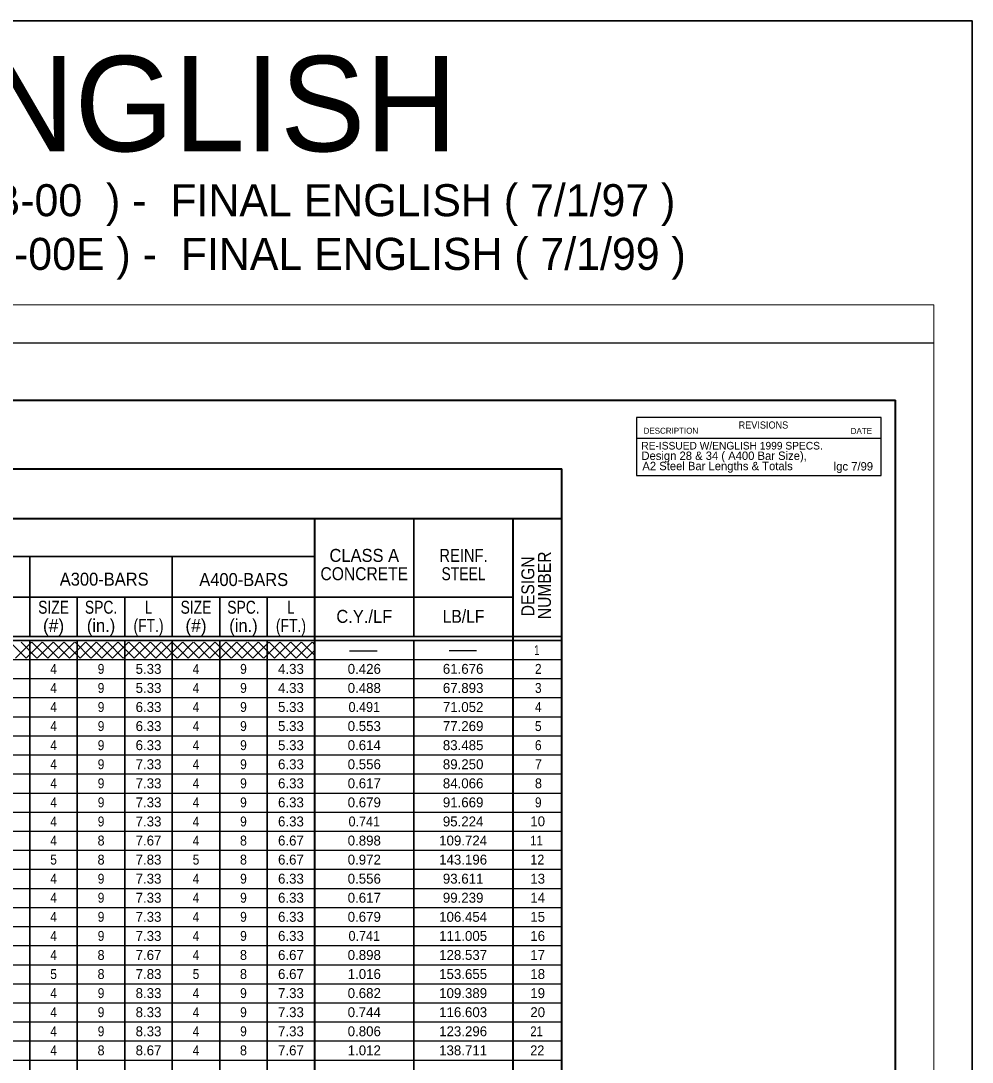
# Model space of a CAD drawing. Extents: x -66 to 305, y 432 to 707.
# Drawn here: x 179.9 to 304.5, y 570.2 to 706.7 of the extents above; entities that cross this region are included whole.
import ezdxf
from ezdxf.enums import TextEntityAlignment as Align

# ---------------------------------------------------------------- set-up
doc = ezdxf.new("R2010")
doc.units = 0
doc.header["$LTSCALE"] = 0.52
doc.layers.add('1', color=7, linetype='Continuous', lineweight=13)
doc.layers.add('25', color=7, linetype='Continuous')

msp = doc.modelspace()

# ---------------------------------------------------------------- linework, layer by layer
at = {"layer": '1'}
for p, q in [((-60.5089, 669.4281), (299.4911, 669.4281)), ((299.4911, 439.4281), (299.4911, 669.4281)), ((178.4895, 625.1954), (180.5769, 623.108)), ((179.1771, 623.108), (181.2645, 625.1954)), ((179.9037, 625.1954), (181.9911, 623.108)), ((180.5913, 623.108), (182.6788, 625.1954)), ((181.3179, 625.1954), (183.4053, 623.108)), ((182.0056, 623.108), (184.093, 625.1954)), ((182.7322, 625.1954), (184.8196, 623.108)), ((183.4197, 623.108), (185.5072, 625.1954)), ((184.1463, 625.1954), (186.2337, 623.108)), ((184.834, 623.108), (186.9214, 625.1954)), ((185.5606, 625.1954), (187.648, 623.108)), ((186.2482, 623.108), (188.3356, 625.1954)), ((186.9748, 625.1954), (189.0622, 623.108)), ((187.6624, 623.108), (189.7498, 625.1954)), ((188.389, 625.1954), (190.4764, 623.108)), ((189.0766, 623.108), (191.164, 625.1954)), ((189.8032, 625.1954), (191.8906, 623.108)), ((190.4908, 623.108), (192.5782, 625.1954)), ((191.2174, 625.1954), (193.3048, 623.108)), ((191.9051, 623.108), (193.9925, 625.1954)), ((192.6317, 625.1954), (194.7191, 623.108)), ((193.3192, 623.108), (195.4067, 625.1954)), ((194.0458, 625.1954), (196.1333, 623.108)), ((194.7335, 623.108), (196.8209, 625.1954)), ((195.4601, 625.1954), (197.5475, 623.108)), ((196.1477, 623.108), (198.2351, 625.1954)), ((196.8742, 625.1954), (198.9617, 623.108)), ((197.5619, 623.108), (199.6493, 625.1954)), ((198.2885, 625.1954), (200.3759, 623.108)), ((198.9761, 623.108), (201.0635, 625.1954)), ((199.7027, 625.1954), (201.7901, 623.108)), ((200.3903, 623.108), (202.4777, 625.1954)), ((201.1169, 625.1954), (203.2043, 623.108)), ((201.8045, 623.108), (203.8919, 625.1954)), ((202.5311, 625.1954), (204.6185, 623.108)), ((203.2188, 623.108), (205.3062, 625.1954)), ((203.9453, 625.1954), (206.0327, 623.108)), ((204.633, 623.108), (206.7204, 625.1954)), ((205.3596, 625.1954), (207.447, 623.108)), ((206.0472, 623.108), (208.1346, 625.1954)), ((206.7738, 625.1954), (208.8612, 623.108)), ((207.4614, 623.108), (209.5488, 625.1954)), ((208.188, 625.1954), (210.2754, 623.108)), ((208.8756, 623.108), (210.963, 625.1954)), ((209.6022, 625.1954), (211.6896, 623.108)), ((210.2898, 623.108), (212.3773, 625.1954)), ((211.0164, 625.1954), (213.1038, 623.108)), ((211.704, 623.108), (213.7914, 625.1954)), ((212.4306, 625.1954), (214.518, 623.108)), ((213.1182, 623.108), (215.2057, 625.1954)), ((213.8448, 625.1954), (215.9322, 623.108)), ((214.5325, 623.108), (216.6199, 625.1954)), ((215.2591, 625.1954), (217.3465, 623.108)), ((215.9467, 623.108), (218.0341, 625.1954)), ((216.6732, 625.1954), (218.3685, 623.5002)), ((218.0875, 625.1954), (218.3685, 624.9144)), ((217.3609, 623.108), (218.3685, 624.1156))]:
    msp.add_line(p, q, dxfattribs=at)
at = {"layer": '1', "lineweight": 40}
for p, q in [((-30.5089, 656.9281), (294.4911, 656.9281)), ((294.4911, 451.9281), (294.4911, 656.9281)), ((-13.6839, 647.9161), (250.7446, 647.9161)), ((250.7446, 490.4389), (250.7446, 647.9161)), ((-13.6839, 641.4389), (250.7446, 641.4389)), ((218.3786, 490.4389), (218.3786, 641.4389)), ((244.3786, 625.4389), (244.3786, 641.4389)), ((244.3786, 490.4389), (244.3786, 625.4389))]:
    msp.add_line(p, q, dxfattribs=at)
at = {"layer": '1', "lineweight": 25}
for p, q in [((260.5436, 651.9681), (292.6086, 651.9681)), ((260.5436, 647.066), (292.6144, 647.066)), ((222.9381, 624.0924), (226.5453, 624.0924)), ((239.5971, 624.0924), (235.9898, 624.0924)), ((-13.6839, 622.9389), (250.7446, 622.9389)), ((4.9761, 620.4389), (250.7446, 620.4389)), ((-13.6839, 617.9389), (250.7446, 617.9389)), ((4.9761, 615.4389), (250.7446, 615.4389)), ((4.9761, 612.9389), (250.7446, 612.9389)), ((-13.6839, 610.4389), (250.7446, 610.4389)), ((4.9761, 607.9389), (250.7446, 607.9389)), ((4.9761, 605.4389), (250.7446, 605.4389)), ((4.9761, 602.9389), (250.7446, 602.9389)), ((4.9761, 600.4389), (250.7446, 600.4389)), ((4.9761, 597.9389), (250.7446, 597.9389)), ((-13.4864, 595.4389), (250.7446, 595.4389)), ((4.9761, 592.9389), (250.7446, 592.9389)), ((4.9761, 590.4389), (250.7446, 590.4389)), ((4.9761, 587.9389), (250.7446, 587.9389)), ((4.9761, 585.4389), (250.7446, 585.4389)), ((4.9761, 582.9389), (250.7446, 582.9389)), ((-13.6839, 580.4389), (250.7446, 580.4389)), ((4.9761, 577.9389), (250.7446, 577.9389)), ((4.9761, 575.4389), (250.7446, 575.4389)), ((4.9761, 572.9389), (250.7446, 572.9389)), ((4.9761, 570.4389), (250.7446, 570.4389))]:
    msp.add_line(p, q, dxfattribs=at)
at = {"layer": '1', "lineweight": 35}
for p, q in [((231.3786, 625.9389), (231.3786, 641.4389)), ((181.0586, 625.9389), (181.0586, 636.4389)), ((199.7186, 625.9389), (199.7186, 636.4389)), ((50.4386, 631.1297), (244.3786, 631.1297)), ((187.2786, 625.9389), (187.2786, 631.1297)), ((193.4986, 625.9389), (193.4986, 631.1297)), ((205.9386, 625.9389), (205.9386, 631.1297)), ((212.1586, 625.9389), (212.1586, 631.1297)), ((18.4169, 625.9389), (250.7446, 625.9389)), ((18.4169, 625.4389), (250.7446, 625.4389)), ((181.0586, 490.4389), (181.0586, 625.4389)), ((187.2786, 490.4389), (187.2786, 625.4389)), ((193.4986, 490.4389), (193.4986, 625.4389)), ((199.7186, 490.4389), (199.7186, 625.4389)), ((205.9386, 490.4389), (205.9386, 625.4389)), ((212.1586, 490.4389), (212.1586, 625.4389)), ((218.3786, 490.4389), (218.3786, 625.4389)), ((231.3786, 490.4389), (231.3786, 625.4389))]:
    msp.add_line(p, q, dxfattribs=at)
msp.add_lwpolyline([(-65.5417, 432.4247), (304.5261, 432.4247), (304.5261, 706.6509), (-65.5417, 706.6509)], close=True, dxfattribs=at)
at = {"layer": '1', "lineweight": 25}
for points in [[(-45.5089, 444.4281), (-45.5089, 664.4281), (299.4911, 664.4281)], [(292.6144, 647.066), (292.6144, 654.6764), (260.5436, 654.6764), (260.5436, 647.066)]]:
    msp.add_lwpolyline(points, dxfattribs=at)
at = {"layer": '1', "lineweight": 35}
msp.add_lwpolyline([(18.4169, 636.4389), (50.4386, 636.4389), (218.3786, 636.4389)], dxfattribs=at)

# ---------------------------------------------------------------- texts
at = {"layer": '1'}
for s, height, p in [('1999 SPECS - FINAL ENGLISH', 12.5, (117.7112, 689.5493)), ('( p.  54A  ) ONE CELL REINF. CONC. BOX CULVERT - ( RCB1-1B-00  ) -  FINAL ENGLISH ( 7/1/97 )', 4.2, (138.4554, 681.0395)), ('( p. R-54AE ) ONE CELL REINF. CONC. BOX CULVERT - ( RCB1-1-00E ) -  FINAL ENGLISH ( 7/1/99 )', 4.2, (137.3293, 674.004)), ('(#)', 1.7, (184.1677, 626.5406)), ('(#)', 1.7, (202.8277, 626.5406)), ('5.33', 1.3, (196.6085, 621.0598)), ('4.33', 1.3, (215.2685, 621.0598)), ('0.426', 1.3, (224.878, 621.0598)), ('61.676', 1.3, (237.8306, 621.0602)), ('5.33', 1.3, (196.6085, 618.5598)), ('4.33', 1.3, (215.2685, 618.5598)), ('0.488', 1.3, (224.8787, 618.5598)), ('67.893', 1.3, (237.8306, 618.5602)), ('6.33', 1.3, (196.6085, 616.0598)), ('5.33', 1.3, (215.2685, 616.0598)), ('71.052', 1.3, (237.8306, 616.0602)), ('6.33', 1.3, (196.6085, 613.5598)), ('5.33', 1.3, (215.2685, 613.5598)), ('0.553', 1.3, (224.879, 613.5598)), ('77.269', 1.3, (237.8306, 613.5602)), ('6.33', 1.3, (196.6085, 611.0598)), ('5.33', 1.3, (215.2685, 611.0598)), ('0.614', 1.3, (224.8782, 611.0598)), ('83.485', 1.3, (237.8306, 611.0602)), ('7.33', 1.3, (196.6085, 608.5598)), ('6.33', 1.3, (215.2685, 608.5598)), ('0.556', 1.3, (224.878, 608.5598)), ('89.250', 1.3, (237.8306, 608.5602)), ('7.33', 1.3, (196.6085, 606.0598)), ('6.33', 1.3, (215.2685, 606.0598)), ('0.617', 1.3, (224.8792, 606.0598)), ('84.066', 1.3, (237.8306, 606.0602)), ('7.33', 1.3, (196.6085, 603.5598)), ('6.33', 1.3, (215.2685, 603.5598)), ('0.679', 1.3, (224.879, 603.5598)), ('91.669', 1.3, (237.8306, 603.5602)), ('7.33', 1.3, (196.6085, 601.0598)), ('6.33', 1.3, (215.2685, 601.0598)), ('95.224', 1.3, (237.8306, 601.0602)), ('7.67', 1.3, (196.6086, 598.5598)), ('6.67', 1.3, (215.2686, 598.5598)), ('0.898', 1.3, (224.8787, 598.5598)), ('109.724', 1.3, (237.8306, 598.5602)), ('7.83', 1.3, (196.6085, 596.0598)), ('6.67', 1.3, (215.2686, 596.0598)), ('0.972', 1.3, (224.8784, 596.0598)), ('143.196', 1.3, (237.8306, 596.0602)), ('7.33', 1.3, (196.6085, 593.5598)), ('6.33', 1.3, (215.2685, 593.5598)), ('0.556', 1.3, (224.878, 593.5598)), ('93.611', 1.3, (237.8305, 593.5602)), ('7.33', 1.3, (196.6085, 591.0598)), ('6.33', 1.3, (215.2685, 591.0598)), ('0.617', 1.3, (224.8792, 591.0598)), ('99.239', 1.3, (237.8306, 591.0602)), ('7.33', 1.3, (196.6085, 588.5598)), ('6.33', 1.3, (215.2685, 588.5598)), ('0.679', 1.3, (224.879, 588.5598)), ('106.454', 1.3, (237.8306, 588.5602)), ('7.33', 1.3, (196.6085, 586.0598)), ('6.33', 1.3, (215.2685, 586.0598)), ('111.005', 1.3, (237.8305, 586.0602)), ('7.67', 1.3, (196.6086, 583.5598)), ('6.67', 1.3, (215.2686, 583.5598)), ('0.898', 1.3, (224.8787, 583.5598)), ('128.537', 1.3, (237.8306, 583.5602)), ('7.83', 1.3, (196.6085, 581.0598)), ('6.67', 1.3, (215.2686, 581.0598)), ('1.016', 1.3, (224.878, 581.0598)), ('153.655', 1.3, (237.8305, 581.0602)), ('8.33', 1.3, (196.6085, 578.5598)), ('7.33', 1.3, (215.2685, 578.5598)), ('0.682', 1.3, (224.8784, 578.5598)), ('109.389', 1.3, (237.8306, 578.5602)), ('8.33', 1.3, (196.6085, 576.0598)), ('7.33', 1.3, (215.2685, 576.0598)), ('0.744', 1.3, (224.8782, 576.0598)), ('116.603', 1.3, (237.8306, 576.0602)), ('8.33', 1.3, (196.6085, 573.5598)), ('7.33', 1.3, (215.2685, 573.5598)), ('0.806', 1.3, (224.878, 573.5598)), ('123.296', 1.3, (237.8306, 573.5602)), ('8.67', 1.3, (196.6086, 571.0598)), ('7.67', 1.3, (215.2686, 571.0598)), ('1.012', 1.3, (224.8784, 571.0598)), ('138.711', 1.3, (237.8306, 571.0602))]:
    msp.add_text(s, height=height, dxfattribs=at).set_placement(p, align=Align.CENTER)
for s, height, width, p in [('REVISIONS', 0.9395, 0.95, (273.9278, 653.2039)), ('1', 1.3, 0.7, (247.1409, 623.5147)), ('2', 1.3, 0.9, (247.2368, 621.0598)), ('3', 1.3, 0.9, (247.2368, 618.5598)), ('4', 1.3, 0.9, (247.2368, 616.0598)), ('5', 1.3, 0.9, (247.2368, 613.5598)), ('6', 1.3, 0.9, (247.2368, 611.0598)), ('7', 1.3, 0.95, (247.2368, 608.5598)), ('8', 1.3, 0.95, (247.2368, 606.0598)), ('9', 1.3, 0.9, (247.2368, 603.5598)), ('11', 1.3, 0.85, (246.6309, 598.5598)), ('12', 1.3, 0.95, (246.6309, 596.0598)), ('21', 1.3, 0.85, (246.6309, 573.5598)), ('22', 1.3, 0.95, (246.6309, 571.0598))]:
    msp.add_text(s, height=height, dxfattribs=dict(at, width=width)).set_placement(p)
for s, height, p in [('DESCRIPTION', 0.7829, (261.4744, 652.5281)), ('DATE', 0.7829, (288.6119, 652.5097)), ('RE-ISSUED W/ENGLISH 1999 SPECS.', 1, (261.1744, 650.4606)), ('10', 1.3, (246.6309, 601.0764)), ('13', 1.3, (246.6309, 593.5598)), ('14', 1.3, (246.6309, 591.0598)), ('15', 1.3, (246.6309, 588.5598)), ('16', 1.3, (246.6309, 586.0598)), ('17', 1.3, (246.6309, 583.5598)), ('18', 1.3, (246.6309, 581.0598)), ('19', 1.3, (246.6309, 578.5598)), ('20', 1.3, (246.6309, 576.0598))]:
    msp.add_text(s, height=height, dxfattribs=at).set_placement(p)
for s, height, width, p in [('CLASS A', 1.7, 0.95, (224.8785, 635.7339)), ('REINF.', 1.7, 0.85, (237.8785, 635.7339)), ('CONCRETE', 1.7, 0.9, (224.8786, 633.3339)), ('STEEL', 1.7, 0.8, (237.8786, 633.3339)), ('A300-BARS', 1.7, 0.95, (190.799, 632.6181)), ('A400-BARS', 1.7, 0.95, (209.0773, 632.5689)), ('SIZE', 1.7, 0.8, (184.1677, 628.9406)), ('SPC.', 1.7, 0.8, (190.3877, 628.9406)), ('L', 1.7, 0.75, (196.6077, 628.9406)), ('SIZE', 1.7, 0.8, (202.8277, 628.9406)), ('SPC.', 1.7, 0.8, (209.0477, 628.9406)), ('L', 1.7, 0.75, (215.2678, 628.9406)), ('C.Y./LF', 1.7, 0.95, (224.8788, 627.7406)), ('LB/LF', 1.7, 0.9, (237.8784, 627.7456)), ('(in.)', 1.7, 0.95, (190.3877, 626.5406)), ('(FT.)', 1.7, 0.8, (196.6077, 626.5406)), ('(in.)', 1.7, 0.95, (209.0477, 626.5406)), ('(FT.)', 1.7, 0.8, (215.2677, 626.5406)), ('4', 1.3, 0.9, (184.1686, 621.0598)), ('9', 1.3, 0.9, (190.3894, 621.0598)), ('4', 1.3, 0.9, (202.8286, 621.0598)), ('9', 1.3, 0.9, (209.0494, 621.0598)), ('4', 1.3, 0.9, (184.1686, 618.5598)), ('9', 1.3, 0.9, (190.3894, 618.5598)), ('4', 1.3, 0.9, (202.8286, 618.5598)), ('9', 1.3, 0.9, (209.0494, 618.5598)), ('4', 1.3, 0.9, (184.1686, 616.0598)), ('9', 1.3, 0.9, (190.3894, 616.0598)), ('4', 1.3, 0.9, (202.8286, 616.0598)), ('9', 1.3, 0.9, (209.0494, 616.0598)), ('0.491', 1.3, 0.95, (224.8787, 616.0598)), ('4', 1.3, 0.9, (184.1686, 613.5598)), ('9', 1.3, 0.9, (190.3894, 613.5598)), ('4', 1.3, 0.9, (202.8286, 613.5598)), ('9', 1.3, 0.9, (209.0494, 613.5598)), ('4', 1.3, 0.9, (184.1686, 611.0598)), ('9', 1.3, 0.9, (190.3894, 611.0598)), ('4', 1.3, 0.9, (202.8286, 611.0598)), ('9', 1.3, 0.9, (209.0494, 611.0598)), ('4', 1.3, 0.9, (184.1686, 608.5598)), ('9', 1.3, 0.9, (190.3894, 608.5598)), ('4', 1.3, 0.9, (202.8286, 608.5598)), ('9', 1.3, 0.9, (209.0494, 608.5598)), ('4', 1.3, 0.9, (184.1686, 606.0598)), ('9', 1.3, 0.9, (190.3894, 606.0598)), ('4', 1.3, 0.9, (202.8286, 606.0598)), ('9', 1.3, 0.9, (209.0494, 606.0598)), ('4', 1.3, 0.9, (184.1686, 603.5598)), ('9', 1.3, 0.9, (190.3894, 603.5598)), ('4', 1.3, 0.9, (202.8286, 603.5598)), ('9', 1.3, 0.9, (209.0494, 603.5598)), ('4', 1.3, 0.9, (184.1686, 601.0598)), ('9', 1.3, 0.9, (190.3894, 601.0598)), ('4', 1.3, 0.9, (202.8286, 601.0598)), ('9', 1.3, 0.9, (209.0494, 601.0598)), ('0.741', 1.3, 0.95, (224.8787, 601.0598)), ('4', 1.3, 0.9, (184.1686, 598.5598)), ('8', 1.3, 0.95, (190.3892, 598.5598)), ('4', 1.3, 0.9, (202.8286, 598.5598)), ('8', 1.3, 0.95, (209.0492, 598.5598)), ('5', 1.3, 0.9, (184.1685, 596.0598)), ('8', 1.3, 0.95, (190.3892, 596.0598)), ('5', 1.3, 0.9, (202.8285, 596.0598)), ('8', 1.3, 0.95, (209.0492, 596.0598)), ('4', 1.3, 0.9, (184.1686, 593.5598)), ('9', 1.3, 0.9, (190.3894, 593.5598)), ('4', 1.3, 0.9, (202.8286, 593.5598)), ('9', 1.3, 0.9, (209.0494, 593.5598)), ('9', 1.3, 0.9, (190.3894, 591.0598)), ('9', 1.3, 0.9, (209.0494, 591.0598)), ('4', 1.3, 0.9, (184.1686, 591.0598)), ('4', 1.3, 0.9, (202.8286, 591.0598)), ('4', 1.3, 0.9, (184.1686, 588.5598)), ('9', 1.3, 0.9, (190.3894, 588.5598)), ('4', 1.3, 0.9, (202.8286, 588.5598)), ('9', 1.3, 0.9, (209.0494, 588.5598)), ('4', 1.3, 0.9, (184.1686, 586.0598)), ('9', 1.3, 0.9, (190.3894, 586.0598)), ('4', 1.3, 0.9, (202.8286, 586.0598)), ('9', 1.3, 0.9, (209.0494, 586.0598)), ('0.741', 1.3, 0.95, (224.8787, 586.0598)), ('4', 1.3, 0.9, (184.1686, 583.5598)), ('8', 1.3, 0.95, (190.3892, 583.5598)), ('4', 1.3, 0.9, (202.8286, 583.5598)), ('8', 1.3, 0.95, (209.0492, 583.5598)), ('5', 1.3, 0.9, (184.1685, 581.0598)), ('8', 1.3, 0.95, (190.3892, 581.0598)), ('5', 1.3, 0.9, (202.8285, 581.0598)), ('8', 1.3, 0.95, (209.0492, 581.0598)), ('4', 1.3, 0.9, (184.1686, 578.5598)), ('9', 1.3, 0.9, (190.3894, 578.5598)), ('4', 1.3, 0.9, (202.8286, 578.5598)), ('9', 1.3, 0.9, (209.0494, 578.5598)), ('4', 1.3, 0.9, (184.1686, 576.0598)), ('9', 1.3, 0.9, (190.3894, 576.0598)), ('4', 1.3, 0.9, (202.8286, 576.0598)), ('9', 1.3, 0.9, (209.0494, 576.0598)), ('4', 1.3, 0.9, (184.1686, 573.5598)), ('9', 1.3, 0.9, (190.3894, 573.5598)), ('4', 1.3, 0.9, (202.8286, 573.5598)), ('9', 1.3, 0.9, (209.0494, 573.5598)), ('4', 1.3, 0.9, (184.1686, 571.0598)), ('8', 1.3, 0.95, (190.3892, 571.0598)), ('4', 1.3, 0.9, (202.8286, 571.0598)), ('8', 1.3, 0.95, (209.0492, 571.0598))]:
    msp.add_text(s, height=height, dxfattribs=dict(at, width=width)).set_placement(p, align=Align.CENTER)
at = {"layer": '1', "width": 0.9}
for s, p in [('DESIGN', (247.1577, 632.5228)), ('NUMBER', (249.3297, 632.6613))]:
    msp.add_text(s, height=1.7, rotation=90, dxfattribs=at).set_placement(p, align=Align.CENTER)
at = {"layer": '25'}
for s, p in [('Design 28 & 34 ( A400 Bar Size),', (261.194, 649.0951)), ('A2 Steel Bar Lengths & Totals', (261.3161, 647.7485)), ('lgc 7/99', (286.3892, 647.7102))]:
    msp.add_text(s, height=1.1, dxfattribs=at).set_placement(p)

doc.saveas('drawing.dxf')
